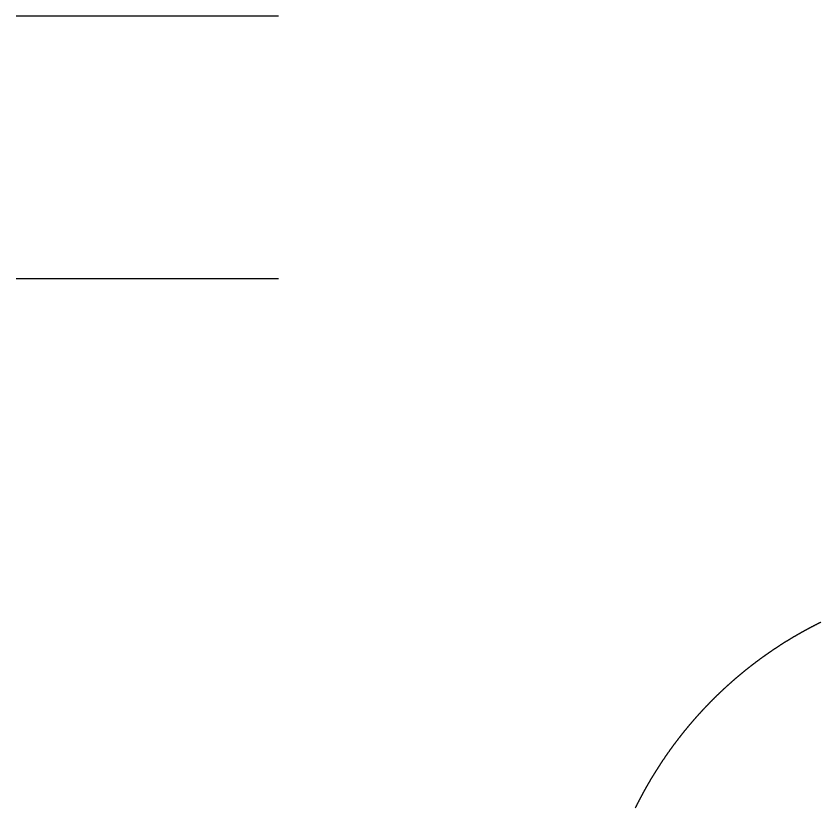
# Model space of a CAD drawing. Header units: millimetres. Extents: x 9 to 153, y 11 to 166.
# Drawn here: x 48 to 63.33, y 27.92 to 43 of the extents above; entities that cross this region are included whole.
import ezdxf

# ---------------------------------------------------------------- set-up
doc = ezdxf.new("R2010")
doc.units = ezdxf.units.MM

msp = doc.modelspace()

# ---------------------------------------------------------------- linework, layer by layer
at = {"layer": 'TAB_CUT_CENTER_R1_REF'}
for points in [[(53, 42.9999), (48, 42.9999)], [(48, 38.0001), (53, 38.0001)], [(63.330569, 31.454965), (63.329329, 31.454355), (63.323996, 31.45173), (63.318665, 31.4491), (63.313336, 31.446466), (63.308009, 31.443828), (63.302684, 31.441186), (63.297361, 31.43854), (63.292041, 31.43589), (63.286722, 31.433235), (63.281405, 31.430577), (63.27609, 31.427915), (63.270778, 31.425248), (63.265467, 31.422578), (63.260159, 31.419903), (63.254852, 31.417224), (63.249548, 31.414542), (63.244245, 31.411855), (63.238945, 31.409164), (63.233647, 31.406469), (63.228351, 31.40377), (63.223057, 31.401067), (63.217765, 31.398359), (63.212475, 31.395648), (63.207187, 31.392933), (63.201901, 31.390214), (63.196617, 31.38749), (63.191336, 31.384763), (63.186056, 31.382031), (63.180779, 31.379296), (63.175504, 31.376556), (63.17023, 31.373813), (63.164959, 31.371065), (63.15969, 31.368313), (63.154423, 31.365557), (63.149159, 31.362798), (63.143896, 31.360034), (63.138636, 31.357266), (63.133377, 31.354494), (63.128121, 31.351718), (63.122867, 31.348938), (63.117615, 31.346154), (63.112365, 31.343366), (63.107117, 31.340574), (63.101872, 31.337778), (63.096628, 31.334978), (63.091387, 31.332174), (63.086148, 31.329366), (63.080911, 31.326554), (63.075676, 31.323737), (63.070443, 31.320917), (63.065213, 31.318093), (63.059984, 31.315265), (63.054758, 31.312433), (63.049534, 31.309596), (63.044312, 31.306756), (63.039093, 31.303912), (63.033875, 31.301064), (63.02866, 31.298212), (63.023447, 31.295355), (63.018236, 31.292495), (63.013028, 31.289631), (63.007821, 31.286763), (63.002617, 31.28389), (62.997415, 31.281014), (62.992215, 31.278134), (62.987017, 31.27525), (62.981822, 31.272362), (62.976629, 31.26947), (62.971438, 31.266573), (62.966249, 31.263673), (62.961062, 31.260769), (62.955878, 31.257861), (62.950696, 31.254949), (62.945516, 31.252033), (62.940338, 31.249113), (62.935163, 31.246189), (62.92999, 31.243261), (62.924819, 31.240329), (62.91965, 31.237393), (62.914484, 31.234454), (62.90932, 31.23151), (62.904158, 31.228562), (62.898998, 31.22561), (62.893841, 31.222655), (62.888686, 31.219695), (62.883533, 31.216732), (62.878382, 31.213764), (62.873234, 31.210793), (62.868088, 31.207817), (62.862945, 31.204838), (62.857803, 31.201854), (62.852664, 31.198867), (62.847527, 31.195876), (62.842393, 31.192881), (62.83726, 31.189882), (62.83213, 31.186879), (62.827003, 31.183872), (62.821878, 31.180861), (62.816755, 31.177846), (62.811634, 31.174828), (62.806516, 31.171805), (62.801399, 31.168778), (62.796286, 31.165748), (62.791174, 31.162713), (62.786065, 31.159675), (62.780959, 31.156633), (62.775854, 31.153587), (62.770752, 31.150537), (62.765652, 31.147483), (62.760555, 31.144425), (62.75546, 31.141363), (62.750367, 31.138297), (62.745277, 31.135227), (62.740189, 31.132154), (62.735103, 31.129076), (62.73002, 31.125995), (62.724939, 31.12291), (62.719861, 31.119821), (62.714784, 31.116728), (62.709711, 31.113631), (62.704639, 31.11053), (62.69957, 31.107425), (62.694504, 31.104317), (62.689439, 31.101204), (62.684378, 31.098088), (62.679318, 31.094968), (62.674261, 31.091844), (62.669206, 31.088716), (62.664154, 31.085584), (62.659104, 31.082448), (62.654057, 31.079308), (62.649012, 31.076165), (62.643969, 31.073017), (62.638929, 31.069866), (62.633891, 31.066711), (62.628855, 31.063552), (62.623823, 31.060389), (62.618792, 31.057223), (62.613764, 31.054052), (62.608738, 31.050878), (62.603715, 31.0477), (62.598694, 31.044518), (62.593676, 31.041332), (62.58866, 31.038142), (62.583646, 31.034948), (62.578635, 31.031751), (62.573627, 31.028549), (62.568621, 31.025344), (62.563617, 31.022135), (62.558616, 31.018922), (62.553617, 31.015706), (62.548621, 31.012485), (62.543627, 31.009261), (62.538636, 31.006033), (62.533647, 31.002801), (62.528661, 30.999565), (62.523677, 30.996325), (62.518695, 30.993082), (62.513717, 30.989835), (62.50874, 30.986583), (62.503766, 30.983329), (62.498795, 30.98007), (62.493826, 30.976807), (62.48886, 30.973541), (62.483896, 30.970271), (62.478934, 30.966997), (62.473975, 30.963719), (62.469019, 30.960437), (62.464065, 30.957152), (62.459114, 30.953863), (62.454165, 30.95057), (62.449219, 30.947273), (62.444275, 30.943973), (62.439334, 30.940668), (62.434395, 30.93736), (62.429459, 30.934048), (62.424526, 30.930733), (62.419595, 30.927413), (62.414666, 30.92409), (62.40974, 30.920763), (62.404817, 30.917432), (62.399896, 30.914097), (62.394978, 30.910759), (62.390062, 30.907417), (62.385149, 30.904071), (62.380238, 30.900721), (62.37533, 30.897368), (62.370425, 30.894011), (62.365522, 30.89065), (62.360622, 30.887285), (62.355724, 30.883916), (62.350829, 30.880544), (62.345936, 30.877168), (62.341046, 30.873788), (62.336159, 30.870405), (62.331274, 30.867018), (62.326392, 30.863627), (62.321513, 30.860232), (62.316636, 30.856833), (62.311761, 30.853431), (62.30689, 30.850025), (62.302021, 30.846616), (62.297154, 30.843202), (62.29229, 30.839785), (62.287429, 30.836364), (62.28257, 30.832939), (62.277714, 30.829511), (62.272861, 30.826079), (62.26801, 30.822643), (62.263162, 30.819204), (62.258317, 30.815761), (62.253474, 30.812314), (62.248634, 30.808863), (62.243796, 30.805409), (62.238961, 30.801951), (62.234129, 30.798489), (62.2293, 30.795023), (62.224473, 30.791554), (62.219648, 30.788081), (62.214827, 30.784605), (62.210008, 30.781124), (62.205192, 30.77764), (62.200378, 30.774153), (62.195567, 30.770661), (62.190759, 30.767166), (62.185954, 30.763668), (62.181151, 30.760165), (62.176351, 30.756659), (62.171553, 30.753149), (62.166758, 30.749636), (62.161966, 30.746119), (62.157177, 30.742598), (62.15239, 30.739073), (62.147606, 30.735545), (62.142825, 30.732013), (62.138047, 30.728478), (62.133271, 30.724939), (62.128498, 30.721396), (62.123727, 30.717849), (62.11896, 30.714299), (62.114195, 30.710745), (62.109432, 30.707188), (62.104673, 30.703627), (62.099916, 30.700062), (62.095162, 30.696494), (62.090411, 30.692922), (62.085662, 30.689346), (62.080917, 30.685767), (62.076174, 30.682184), (62.071433, 30.678597), (62.066696, 30.675007), (62.061961, 30.671413), (62.057229, 30.667816), (62.0525, 30.664214), (62.047773, 30.66061), (62.043049, 30.657001), (62.038328, 30.653389), (62.03361, 30.649774), (62.028895, 30.646154), (62.024182, 30.642532), (62.019472, 30.638905), (62.014765, 30.635275), (62.010061, 30.631641), (62.005359, 30.628004), (62.000661, 30.624363), (61.995965, 30.620719), (61.991272, 30.617071), (61.986581, 30.613419), (61.981894, 30.609764), (61.977209, 30.606105), (61.972527, 30.602442), (61.967848, 30.598776), (61.963172, 30.595107), (61.958498, 30.591433), (61.953827, 30.587756), (61.94916, 30.584076), (61.944495, 30.580392), (61.939832, 30.576705), (61.935173, 30.573013), (61.930517, 30.569319), (61.925863, 30.56562), (61.921212, 30.561919), (61.916564, 30.558213), (61.911919, 30.554504), (61.907276, 30.550792), (61.902637, 30.547075), (61.898, 30.543356), (61.893367, 30.539633), (61.888736, 30.535906), (61.884108, 30.532176), (61.879482, 30.528442), (61.87486, 30.524704), (61.870241, 30.520963), (61.865624, 30.517219), (61.86101, 30.513471), (61.8564, 30.509719), (61.851792, 30.505964), (61.847187, 30.502205), (61.842584, 30.498443), (61.837985, 30.494678), (61.833389, 30.490908), (61.828795, 30.487136), (61.824204, 30.483359), (61.819617, 30.479579), (61.815032, 30.475796), (61.81045, 30.472009), (61.805871, 30.468219), (61.801295, 30.464425), (61.796722, 30.460628), (61.792151, 30.456827), (61.787584, 30.453023), (61.78302, 30.449215), (61.778458, 30.445403), (61.773899, 30.441588), (61.769344, 30.43777), (61.764791, 30.433948), (61.760241, 30.430123), (61.755694, 30.426294), (61.75115, 30.422462), (61.746609, 30.418626), (61.742071, 30.414787), (61.737536, 30.410944), (61.733004, 30.407098), (61.728475, 30.403248), (61.723949, 30.399395), (61.719425, 30.395538), (61.714905, 30.391678), (61.710388, 30.387814), (61.705873, 30.383947), (61.701362, 30.380077), (61.696853, 30.376203), (61.692348, 30.372325), (61.687845, 30.368444), (61.683346, 30.36456), (61.678849, 30.360672), (61.674355, 30.356781), (61.669865, 30.352886), (61.665377, 30.348988), (61.660893, 30.345086), (61.656411, 30.341181), (61.651932, 30.337273), (61.647457, 30.333361), (61.642984, 30.329446), (61.638514, 30.325527), (61.634048, 30.321605), (61.629584, 30.317679), (61.625124, 30.31375), (61.620666, 30.309818), (61.616211, 30.305882), (61.61176, 30.301943), (61.607311, 30.298), (61.602866, 30.294054), (61.598423, 30.290104), (61.593984, 30.286151), (61.589548, 30.282195), (61.585114, 30.278235), (61.580684, 30.274272), (61.576257, 30.270306), (61.571832, 30.266336), (61.567411, 30.262363), (61.562993, 30.258386), (61.558578, 30.254406), (61.554166, 30.250422), (61.549757, 30.246436), (61.545351, 30.242445), (61.540948, 30.238452), (61.536548, 30.234455), (61.532152, 30.230454), (61.527758, 30.226451), (61.523367, 30.222444), (61.51898, 30.218433), (61.514595, 30.214419), (61.510214, 30.210402), (61.505836, 30.206382), (61.50146, 30.202358), (61.497088, 30.19833), (61.492719, 30.1943), (61.488353, 30.190266), (61.483991, 30.186229), (61.479631, 30.182188), (61.475274, 30.178144), (61.470921, 30.174097), (61.46657, 30.170046), (61.462223, 30.165992), (61.457879, 30.161935), (61.453538, 30.157874), (61.4492, 30.15381), (61.444865, 30.149743), (61.440533, 30.145672), (61.436204, 30.141598), (61.431879, 30.137521), (61.427557, 30.13344), (61.423237, 30.129356), (61.418921, 30.125269), (61.414608, 30.121178), (61.410299, 30.117084), (61.405992, 30.112987), (61.401688, 30.108887), (61.397388, 30.104783), (61.393091, 30.100676), (61.388797, 30.096566), (61.384506, 30.092452), (61.380218, 30.088335), (61.375933, 30.084215), (61.371652, 30.080091), (61.367373, 30.075965), (61.363098, 30.071835), (61.358826, 30.067701), (61.354558, 30.063565), (61.350292, 30.059425), (61.34603, 30.055282), (61.34177, 30.051135), (61.337514, 30.046985), (61.333261, 30.042833), (61.329012, 30.038676), (61.324765, 30.034517), (61.320522, 30.030354), (61.316282, 30.026188), (61.312045, 30.022019), (61.307811, 30.017846), (61.30358, 30.013671), (61.299353, 30.009492), (61.295129, 30.005309), (61.290908, 30.001124), (61.28669, 29.996935), (61.282476, 29.992743), (61.278265, 29.988548), (61.274057, 29.98435), (61.269852, 29.980148), (61.26565, 29.975943), (61.261452, 29.971735), (61.257257, 29.967524), (61.253065, 29.96331), (61.248876, 29.959092), (61.244691, 29.954871), (61.240508, 29.950647), (61.236329, 29.94642), (61.232154, 29.942189), (61.227981, 29.937955), (61.223812, 29.933718), (61.219646, 29.929478), (61.215483, 29.925235), (61.211324, 29.920988), (61.207167, 29.916739), (61.203015, 29.912486), (61.198865, 29.90823), (61.194718, 29.90397), (61.190575, 29.899708), (61.186435, 29.895442), (61.182299, 29.891174), (61.178165, 29.886902), (61.174035, 29.882627), (61.169909, 29.878348), (61.165785, 29.874067), (61.161665, 29.869782), (61.157548, 29.865494), (61.153434, 29.861203), (61.149324, 29.856909), (61.145217, 29.852612), (61.141113, 29.848312), (61.137013, 29.844008), (61.132916, 29.839701), (61.128822, 29.835392), (61.124731, 29.831079), (61.120644, 29.826763), (61.11656, 29.822443), (61.112479, 29.818121), (61.108402, 29.813796), (61.104328, 29.809467), (61.100257, 29.805135), (61.09619, 29.8008), (61.092126, 29.796462), (61.088065, 29.792121), (61.084008, 29.787777), (61.079954, 29.78343), (61.075903, 29.779079), (61.071856, 29.774726), (61.067812, 29.770369), (61.063771, 29.766009), (61.059734, 29.761647), (61.0557, 29.757281), (61.05167, 29.752912), (61.047642, 29.74854), (61.043618, 29.744164), (61.039598, 29.739786), (61.035581, 29.735405), (61.031567, 29.73102), (61.027556, 29.726633), (61.023549, 29.722242), (61.019546, 29.717848), (61.015545, 29.713452), (61.011548, 29.709052), (61.007555, 29.704649), (61.003564, 29.700243), (60.999578, 29.695834), (60.995594, 29.691422), (60.991614, 29.687007), (60.987637, 29.682589), (60.983664, 29.678168), (60.979694, 29.673743), (60.975728, 29.669316), (60.971765, 29.664886), (60.967805, 29.660452), (60.963849, 29.656016), (60.959896, 29.651577), (60.955946, 29.647134), (60.952, 29.642689), (60.948057, 29.63824), (60.944118, 29.633789), (60.940182, 29.629334), (60.93625, 29.624876), (60.932321, 29.620416), (60.928395, 29.615952), (60.924473, 29.611486), (60.920554, 29.607016), (60.916639, 29.602543), (60.912727, 29.598068), (60.908819, 29.593589), (60.904914, 29.589107), (60.901012, 29.584623), (60.897114, 29.580135), (60.893219, 29.575645), (60.889328, 29.571151), (60.88544, 29.566654), (60.881556, 29.562155), (60.877675, 29.557652), (60.873797, 29.553147), (60.869923, 29.548638), (60.866053, 29.544127), (60.862186, 29.539612), (60.858322, 29.535095), (60.854462, 29.530575), (60.850605, 29.526051), (60.846752, 29.521525), (60.842902, 29.516996), (60.839056, 29.512464), (60.835213, 29.507929), (60.831374, 29.503391), (60.827538, 29.49885), (60.823706, 29.494306), (60.819877, 29.489759), (60.816052, 29.485209), (60.81223, 29.480656), (60.808412, 29.476101), (60.804597, 29.471542), (60.800785, 29.46698), (60.796977, 29.462416), (60.793173, 29.457849), (60.789372, 29.453278), (60.785575, 29.448705), (60.781781, 29.444129), (60.777991, 29.43955), (60.774204, 29.434968), (60.770421, 29.430383), (60.766641, 29.425796), (60.762864, 29.421205), (60.759092, 29.416611), (60.755322, 29.412015), (60.751557, 29.407416), (60.747795, 29.402813), (60.744036, 29.398208), (60.740281, 29.3936), (60.736529, 29.38899), (60.732781, 29.384376), (60.729037, 29.379759), (60.725296, 29.37514), (60.721558, 29.370518), (60.717824, 29.365892), (60.714094, 29.361264), (60.710367, 29.356633), (60.706644, 29.352), (60.702925, 29.347363), (60.699208, 29.342724), (60.695496, 29.338081), (60.691787, 29.333436), (60.688081, 29.328788), (60.68438, 29.324137), (60.680681, 29.319483), (60.676987, 29.314827), (60.673295, 29.310168), (60.669608, 29.305505), (60.665924, 29.30084), (60.662244, 29.296173), (60.658567, 29.291502), (60.654893, 29.286828), (60.651224, 29.282152), (60.647558, 29.277473), (60.643895, 29.272791), (60.640236, 29.268106), (60.636581, 29.263419), (60.632929, 29.258728), (60.629281, 29.254035), (60.625637, 29.249339), (60.621996, 29.244641), (60.618359, 29.239939), (60.614725, 29.235235), (60.611095, 29.230528), (60.607468, 29.225818), (60.603846, 29.221105), (60.600226, 29.21639), (60.596611, 29.211672), (60.592999, 29.206951), (60.58939, 29.202227), (60.585786, 29.1975), (60.582184, 29.192771), (60.578587, 29.188039), (60.574993, 29.183304), (60.571403, 29.178567), (60.567816, 29.173826), (60.564233, 29.169083), (60.560654, 29.164338), (60.557078, 29.159589), (60.553506, 29.154838), (60.549938, 29.150084), (60.546373, 29.145327), (60.542812, 29.140568), (60.539255, 29.135805), (60.535701, 29.13104), (60.532151, 29.126273), (60.528604, 29.121502), (60.525061, 29.116729), (60.521522, 29.111953), (60.517987, 29.107175), (60.514455, 29.102394), (60.510927, 29.09761), (60.507402, 29.092823), (60.503881, 29.088034), (60.500364, 29.083242), (60.496851, 29.078447), (60.493341, 29.073649), (60.489835, 29.068849), (60.486332, 29.064046), (60.482834, 29.059241), (60.479339, 29.054433), (60.475847, 29.049622), (60.47236, 29.044808), (60.468876, 29.039992), (60.465395, 29.035173), (60.461919, 29.030352), (60.458446, 29.025527), (60.454977, 29.0207), (60.451511, 29.015871), (60.448049, 29.011039), (60.444591, 29.006204), (60.441137, 29.001366), (60.437686, 28.996526), (60.434239, 28.991683), (60.430796, 28.986838), (60.427357, 28.98199), (60.423921, 28.977139), (60.420489, 28.972286), (60.417061, 28.96743), (60.413636, 28.962571), (60.410215, 28.95771), (60.406798, 28.952846), (60.403384, 28.947979), (60.399975, 28.94311), (60.396569, 28.938239), (60.393167, 28.933364), (60.389768, 28.928487), (60.386373, 28.923608), (60.382982, 28.918726), (60.379595, 28.913841), (60.376212, 28.908954), (60.372832, 28.904064), (60.369456, 28.899171), (60.366084, 28.894276), (60.362715, 28.889378), (60.35935, 28.884478), (60.355989, 28.879575), (60.352632, 28.87467), (60.349279, 28.869762), (60.345929, 28.864851), (60.342583, 28.859938), (60.339241, 28.855022), (60.335903, 28.850104), (60.332568, 28.845183), (60.329237, 28.84026), (60.32591, 28.835334), (60.322587, 28.830405), (60.319267, 28.825474), (60.315952, 28.820541), (60.31264, 28.815605), (60.309332, 28.810666), (60.306027, 28.805725), (60.302727, 28.800781), (60.29943, 28.795835), (60.296137, 28.790886), (60.292848, 28.785935), (60.289563, 28.780981), (60.286281, 28.776025), (60.283003, 28.771066), (60.279729, 28.766104), (60.276459, 28.76114), (60.273193, 28.756174), (60.26993, 28.751205), (60.266671, 28.746234), (60.263417, 28.74126), (60.260165, 28.736283), (60.256918, 28.731305), (60.253675, 28.726323), (60.250435, 28.721339), (60.247199, 28.716353), (60.243967, 28.711364), (60.240739, 28.706373), (60.237515, 28.701379), (60.234294, 28.696383), (60.231078, 28.691384), (60.227865, 28.686383), (60.224656, 28.681379), (60.221451, 28.676373), (60.218249, 28.671365), (60.215052, 28.666354), (60.211858, 28.66134), (60.208668, 28.656324), (60.205482, 28.651306), (60.2023, 28.646285), (60.199122, 28.641262), (60.195948, 28.636236), (60.192777, 28.631208), (60.189611, 28.626177), (60.186448, 28.621145), (60.183289, 28.616109), (60.180134, 28.611071), (60.176983, 28.606031), (60.173835, 28.600988), (60.170692, 28.595943), (60.167552, 28.590896), (60.164416, 28.585846), (60.161284, 28.580794), (60.158156, 28.575739), (60.155032, 28.570682), (60.151912, 28.565622), (60.148796, 28.560561), (60.145683, 28.555496), (60.142575, 28.55043), (60.13947, 28.545361), (60.136369, 28.540289), (60.133272, 28.535216), (60.130179, 28.530139), (60.12709, 28.525061), (60.124005, 28.51998), (60.120924, 28.514897), (60.117846, 28.509811), (60.114773, 28.504723), (60.111703, 28.499633), (60.108637, 28.49454), (60.105575, 28.489445), (60.102517, 28.484348), (60.099463, 28.479248), (60.096413, 28.474146), (60.093367, 28.469041), (60.090325, 28.463935), (60.087287, 28.458826), (60.084252, 28.453714), (60.081222, 28.448601), (60.078195, 28.443484), (60.075172, 28.438366), (60.072154, 28.433245), (60.069139, 28.428122), (60.066128, 28.422997), (60.063121, 28.41787), (60.060118, 28.41274), (60.057119, 28.407607), (60.054124, 28.402473), (60.051133, 28.397336), (60.048146, 28.392197), (60.045162, 28.387055), (60.042183, 28.381912), (60.039207, 28.376766), (60.036236, 28.371618), (60.033268, 28.366467), (60.030305, 28.361314), (60.027345, 28.356159), (60.02439, 28.351002), (60.021438, 28.345842), (60.01849, 28.34068), (60.015546, 28.335516), (60.012607, 28.33035), (60.009671, 28.325181), (60.006739, 28.32001), (60.003811, 28.314837), (60.000887, 28.309662), (59.997967, 28.304484), (59.995051, 28.299304), (59.992139, 28.294122), (59.989231, 28.288938), (59.986327, 28.283751), (59.983427, 28.278562), (59.98053, 28.273371), (59.977638, 28.268178), (59.97475, 28.262983), (59.971866, 28.257785), (59.968986, 28.252585), (59.96611, 28.247383), (59.963237, 28.242179), (59.960369, 28.236972), (59.957505, 28.231764), (59.954645, 28.226553), (59.951788, 28.22134), (59.948936, 28.216125), (59.946088, 28.210907), (59.943244, 28.205688), (59.940404, 28.200466), (59.937567, 28.195242), (59.934735, 28.190016), (59.931907, 28.184787), (59.929083, 28.179557), (59.926263, 28.174324), (59.923446, 28.169089), (59.920634, 28.163852), (59.917826, 28.158613), (59.915022, 28.153372), (59.912222, 28.148128), (59.909426, 28.142883), (59.906634, 28.137635), (59.903846, 28.132385), (59.901062, 28.127133), (59.898282, 28.121879), (59.895506, 28.116623), (59.892734, 28.111364), (59.889966, 28.106104), (59.887202, 28.100841), (59.884443, 28.095577), (59.881687, 28.09031), (59.878935, 28.085041), (59.876187, 28.07977), (59.873444, 28.074496), (59.870704, 28.069221), (59.867969, 28.063944), (59.865237, 28.058664), (59.86251, 28.053383), (59.859786, 28.048099), (59.857067, 28.042813), (59.854352, 28.037525), (59.851641, 28.032235), (59.848933, 28.026943), (59.84623, 28.021649), (59.843531, 28.016353), (59.840836, 28.011055), (59.838145, 28.005755), (59.835458, 28.000452), (59.832776, 27.995148), (59.830097, 27.989841), (59.827422, 27.984533), (59.824752, 27.979222), (59.822085, 27.97391), (59.819423, 27.968595), (59.816765, 27.963278), (59.81411, 27.957959), (59.81146, 27.952639), (59.808814, 27.947316), (59.806172, 27.941991), (59.803534, 27.936664), (59.8009, 27.931335), (59.79827, 27.926004), (59.795645, 27.920671), (59.795035, 27.919431)]]:
    msp.add_lwpolyline(points, dxfattribs=at)

doc.saveas('drawing.dxf')
